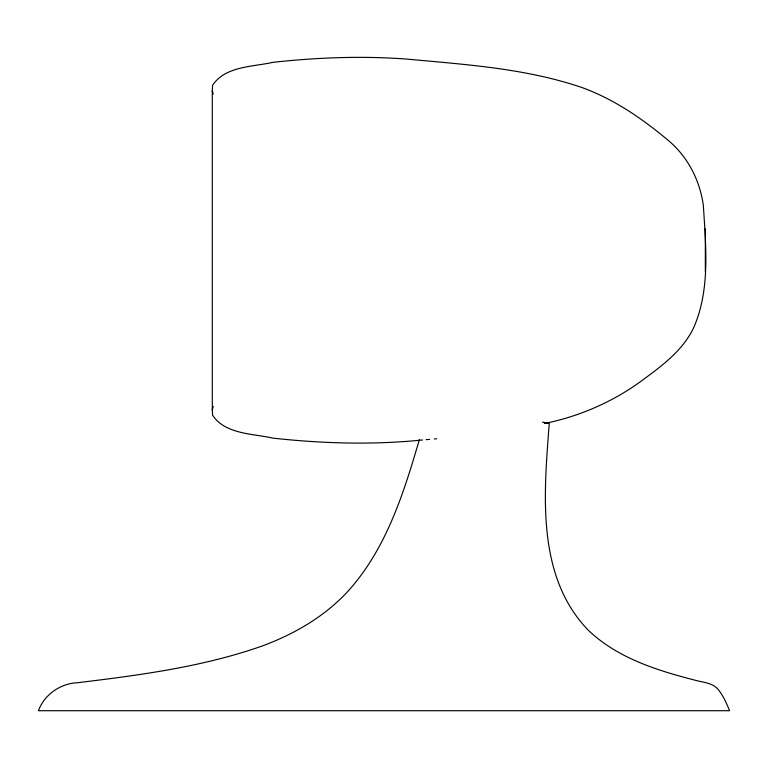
<?xml version="1.0" encoding="UTF-8"?>
<svg xmlns="http://www.w3.org/2000/svg" width="768" height="768" viewBox="0 0 768 768"><rect width="100%" height="100%" fill="white"/><g stroke="black" fill="none" stroke-linecap="round" stroke-linejoin="round"><path stroke-width="1.15" d="M705.331 228.835L705.331 271.632M212.304 91.469L212.573 85.306C225.13 66.067 252.883 66.874 272.918 62.342C317.155 57.475 361.843 55.786 406.262 59.04C465.149 64.522 525.197 68.266 581.616 87.418C613.133 98.765 641.174 117.859 666.778 139.171C687.206 155.558 699.994 179.99 703.382 205.824C705.802 245.866 710.314 288.71 694.147 326.621C683.242 350.736 660.998 366.499 640.378 381.725C611.818 402.346 578.928 416.525 544.426 423.514M419.443 439.402C403.709 493.181 386.17 549.264 347.683 591.562C324.346 616.771 293.962 634.32 261.936 646.099C202.627 666.922 139.968 675.12 77.856 682.685C60.451 683.386 44.602 694.339 38.4 710.717L729.6 710.717C726.547 703.286 723.254 695.827 718.224 689.501C712.886 682.963 703.939 682.589 696.374 680.534C657.821 670.685 617.53 658.282 588.154 630.096C535.67 575.635 544.09 492.413 549.254 423.206L542.477 422.198M213.264 406.435L212.304 409.642L212.304 90.816L213.264 94.022M422.602 439.978C372.835 445.027 322.579 443.597 272.918 438.115C252.883 433.584 225.13 434.39 212.573 415.152L212.304 408.998M426.106 439.67L429.61 439.363M434.275 438.95L436.608 438.749"/></g></svg>
